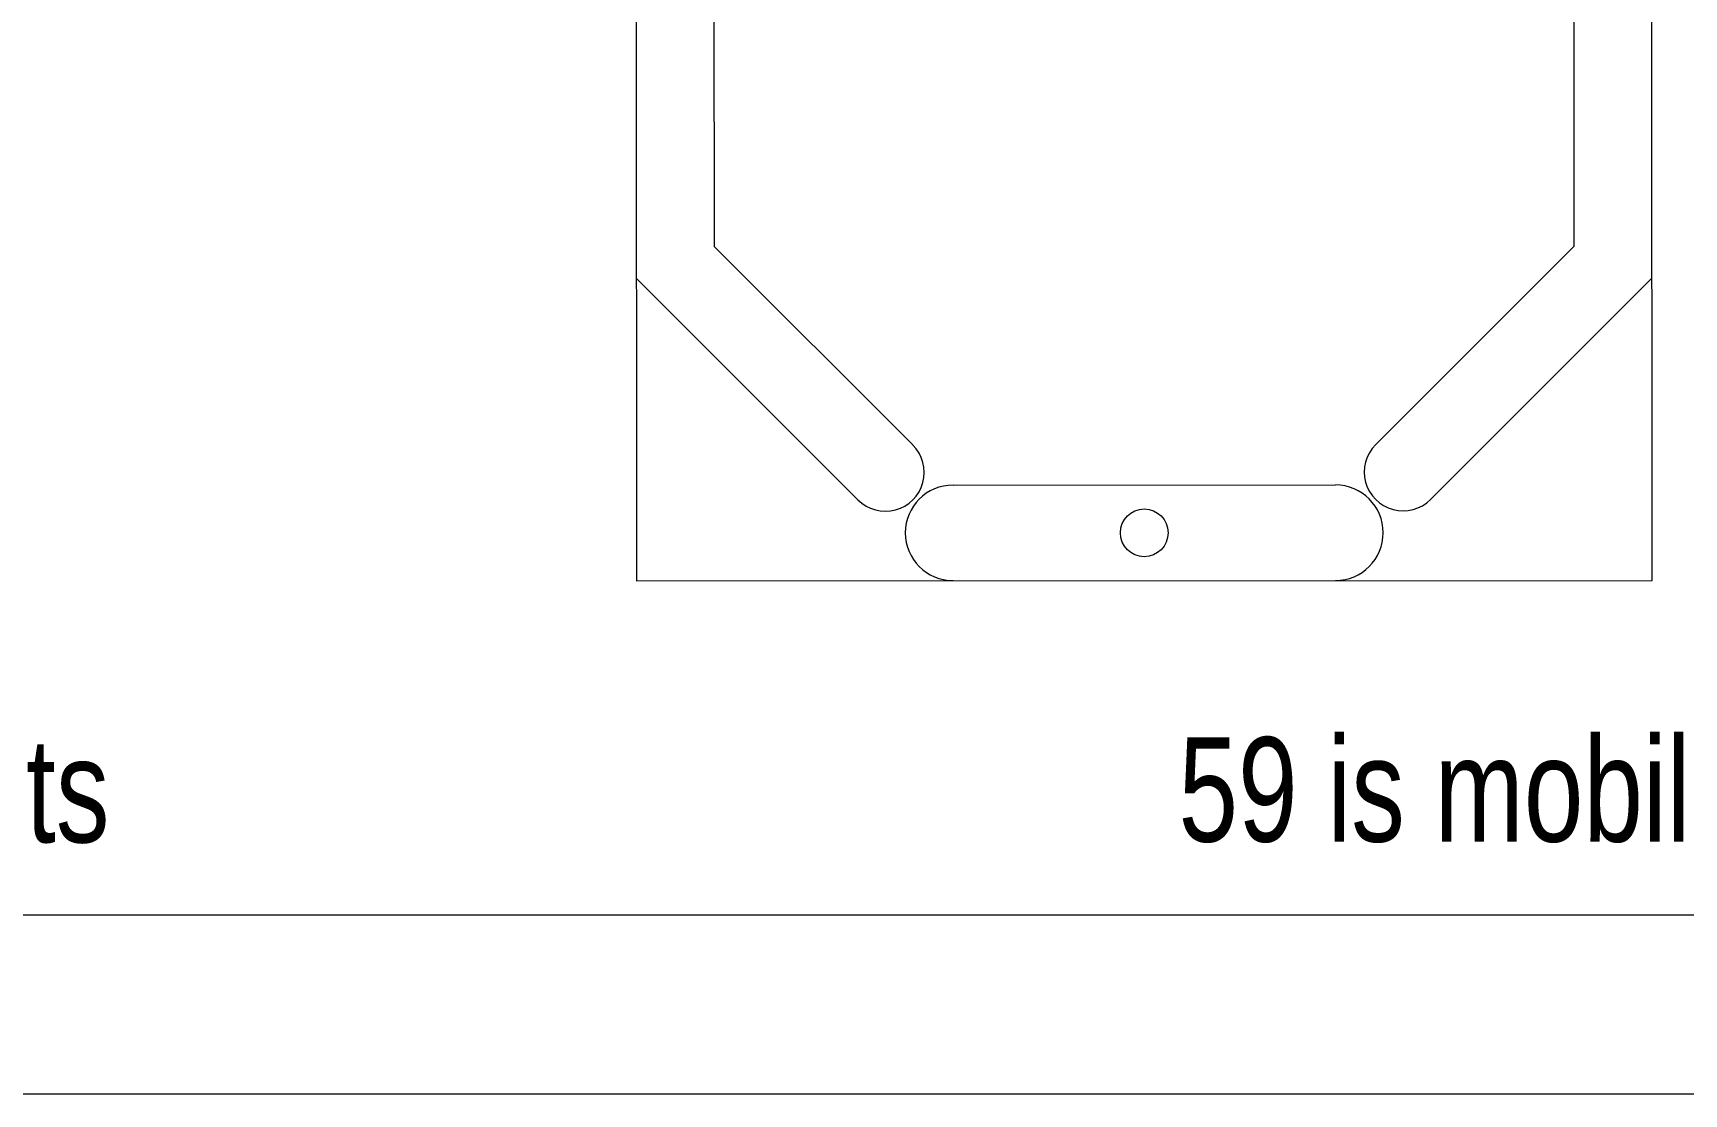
# Model space of a CAD drawing. Header units: millimetres. Extents: x 26027 to 581921, y 7230 to 233891.
# Drawn here: x 507524 to 508906, y 136610 to 137499 of the extents above; entities that cross this region are included whole.
import ezdxf

# ---------------------------------------------------------------- set-up
doc = ezdxf.new("R2010")
doc.units = ezdxf.units.MM
doc.header["$LTSCALE"] = 5
doc.layers.get('0').update_dxf_attribs({"color": 252})
for name, color, linetype, lineweight in [('Medical Equipment and Furniture', 252, 'Continuous', 0), ('Medical Equipment and Furniture1', 252, 'Continuous', 5), ('Walls', 252, 'Continuous', 5)]:
    doc.layers.add(name, color=color, linetype=linetype, lineweight=lineweight)
doc.styles.add('X3G_ENTITY_257CFD', font='swisscl.ttf', dxfattribs={"height": 200})

# ---------------------------------------------------------------- blocks, each defined once
blk = doc.blocks.new('*X170')
at = {"color": 0}
for p, q in [((5, 3), (5, 3)), ((5, 3), (5, 3)), ((5, 3), (5, 3)), ((5, 3), (5, 3)), ((5, 3), (5, 3)), ((5, 3), (5, 3)), ((5, 3), (5, 3)), ((5, 3), (5, 3)), ((5, 3), (5, 3)), ((5, 3), (5, 3)), ((5, 3), (5, 3)), ((5, 3), (5, 3)), ((5, 3), (5, 3)), ((5, 3), (5, 3)), ((5, 3), (5, 3)), ((5, 3), (5, 3)), ((5, 3), (5, 3)), ((5, 3), (5, 3)), ((5, 3), (5, 3)), ((5, 3), (5, 3)), ((5, 3), (5, 3)), ((5, 3), (5, 3)), ((5, 3), (5, 3)), ((5, 3), (5, 3)), ((5, 3), (5, 3)), ((5, 3), (5, 3)), ((5, 3), (5, 3)), ((5, 3), (5, 3)), ((5, 3), (5, 3)), ((5, 3), (5, 3)), ((5, 3), (5, 3)), ((5, 3), (5, 3)), ((5, 3), (5, 3)), ((5, 3), (5, 3)), ((5, 3), (5, 3)), ((5, 3), (5, 3)), ((5, 3), (5, 3)), ((5, 3), (5, 3)), ((5, 3), (5, 3)), ((5, 3), (5, 3)), ((5, 3), (5, 3)), ((5, 3), (5, 3)), ((5, 3), (5, 3)), ((5, 3), (5, 3)), ((5, 3), (5, 3)), ((5, 3), (5, 3)), ((5, 3), (5, 3)), ((5, 3), (5, 3)), ((5, 3), (5, 3)), ((5, 3), (5, 3)), ((5, 3), (5, 3)), ((5, 3), (5, 3)), ((5, 3), (5, 3)), ((5, 3), (5, 3)), ((5, 3), (5, 3)), ((5, 3), (5, 3)), ((5, 3), (5, 3)), ((5, 3), (5, 3)), ((5, 3), (5, 3)), ((5, 3), (5, 3)), ((5, 3), (5, 3)), ((5, 3), (5, 3)), ((5, 3), (5, 3)), ((5, 3), (5, 3)), ((5, 3), (5, 3)), ((5, 3), (5, 3)), ((6, 3), (5, 3)), ((5, 3), (5, 3)), ((6, 3), (5, 3)), ((5, 3), (5, 3)), ((6, 3), (5, 3)), ((5, 3), (5, 3)), ((6, 3), (5, 3)), ((5, 3), (5, 3)), ((5, 3), (5, 3)), ((5, 3), (5, 3)), ((5, 3), (5, 3)), ((5, 3), (5, 3)), ((5, 3), (5, 3)), ((5, 3), (5, 3)), ((5, 3), (5, 3)), ((5, 3), (5, 3)), ((5, 3), (5, 3)), ((5, 3), (5, 3)), ((5, 3), (5, 3)), ((5, 3), (5, 3)), ((5, 3), (5, 3)), ((5, 3), (5, 3)), ((5, 3), (5, 3)), ((5, 3), (5, 3)), ((5, 3), (5, 3)), ((5, 3), (5, 3)), ((5, 3), (5, 3)), ((5, 3), (5, 3)), ((5, 3), (5, 3)), ((5, 3), (5, 3)), ((6, 3), (6, 3)), ((6, 3), (6, 3)), ((6, 3), (6, 3)), ((6, 3), (6, 3)), ((6, 3), (6, 3)), ((6, 3), (6, 3)), ((6, 3), (6, 3)), ((6, 3), (6, 3)), ((6, 3), (6, 3)), ((6, 3), (6, 3)), ((6, 3), (6, 3)), ((6, 3), (6, 3)), ((6, 3), (6, 3)), ((6, 3), (6, 3)), ((6, 3), (6, 3)), ((6, 3), (6, 3)), ((6, 3), (6, 3)), ((6, 3), (6, 3)), ((6, 3), (6, 3)), ((6, 3), (6, 3)), ((6, 3), (6, 3)), ((6, 3), (6, 3)), ((6, 3), (6, 3)), ((6, 3), (6, 3)), ((6, 3), (6, 3)), ((6, 3), (6, 3)), ((6, 3), (6, 3)), ((6, 3), (6, 3)), ((6, 3), (6, 3)), ((6, 3), (6, 3)), ((6, 3), (6, 3)), ((6, 3), (6, 3)), ((6, 3), (6, 3)), ((6, 3), (6, 3)), ((6, 3), (6, 3)), ((6, 3), (6, 3)), ((6, 3), (6, 3)), ((6, 3), (6, 3)), ((6, 3), (6, 3)), ((6, 3), (6, 3)), ((6, 3), (6, 3)), ((6, 3), (6, 3)), ((6, 3), (6, 3)), ((6, 3), (6, 3)), ((6, 3), (6, 3)), ((6, 3), (6, 3)), ((6, 3), (6, 3)), ((6, 3), (6, 3)), ((6, 3), (6, 3)), ((6, 3), (6, 3)), ((6, 3), (6, 3)), ((6, 3), (6, 3)), ((6, 3), (6, 3)), ((6, 3), (6, 3)), ((6, 3), (6, 3)), ((6, 3), (6, 3)), ((6, 3), (6, 3)), ((6, 3), (6, 3)), ((6, 3), (6, 3)), ((6, 3), (6, 3)), ((6, 3), (6, 3)), ((6, 3), (6, 3)), ((6, 3), (6, 3)), ((6, 3), (6, 3)), ((6, 3), (6, 3)), ((6, 3), (6, 3)), ((6, 3), (6, 3)), ((6, 3), (6, 3)), ((6, 3), (6, 3)), ((6, 3), (6, 3)), ((6, 3), (6, 3)), ((6, 3), (6, 3)), ((6, 3), (6, 3)), ((6, 3), (6, 3)), ((6, 3), (6, 3)), ((6, 3), (6, 3)), ((6, 3), (6, 3)), ((6, 3), (6, 3)), ((6, 3), (6, 3)), ((6, 3), (6, 3)), ((6, 3), (6, 3)), ((6, 3), (6, 3)), ((6, 3), (6, 3)), ((6, 3), (6, 3)), ((6, 3), (6, 3)), ((6, 3), (6, 3)), ((6, 3), (6, 3)), ((6, 3), (6, 3)), ((6, 3), (6, 3)), ((6, 3), (6, 3)), ((6, 3), (6, 3)), ((6, 3), (6, 3)), ((6, 3), (6, 3)), ((6, 3), (6, 3)), ((6, 3), (6, 3)), ((6, 3), (6, 3)), ((6, 3), (6, 3)), ((6, 3), (6, 3)), ((6, 3), (6, 3)), ((6, 3), (6, 3)), ((6, 3), (6, 3)), ((6, 3), (6, 3)), ((6, 3), (6, 3)), ((6, 3), (6, 3)), ((6, 3), (6, 3)), ((6, 3), (6, 3)), ((6, 3), (6, 3)), ((6, 3), (6, 3)), ((6, 3), (6, 3)), ((6, 3), (6, 3)), ((6, 3), (6, 3)), ((6, 3), (6, 3)), ((6, 3), (6, 3)), ((6, 3), (6, 3)), ((6, 3), (6, 3)), ((6, 3), (6, 3)), ((6, 3), (6, 3)), ((6, 3), (6, 3)), ((6, 3), (6, 3)), ((6, 3), (6, 3)), ((6, 3), (6, 3)), ((6, 3), (6, 3)), ((6, 3), (6, 3)), ((6, 3), (6, 3)), ((6, 3), (6, 3)), ((6, 3), (6, 3)), ((6, 3), (6, 3)), ((6, 3), (6, 3)), ((6, 3), (6, 3)), ((6, 3), (6, 3)), ((6, 3), (6, 3)), ((6, 3), (6, 3)), ((6, 3), (6, 3)), ((6, 3), (6, 3)), ((6, 3), (6, 3)), ((6, 3), (6, 3)), ((6, 3), (6, 3)), ((6, 3), (6, 3)), ((6, 3), (6, 3)), ((6, 3), (6, 3)), ((6, 3), (6, 3)), ((6, 3), (6, 3)), ((6, 3), (6, 3)), ((6, 3), (6, 3)), ((6, 3), (6, 3)), ((6, 3), (6, 3)), ((6, 3), (6, 3)), ((6, 3), (6, 3)), ((6, 3), (6, 3)), ((6, 3), (6, 3)), ((6, 3), (6, 3)), ((6, 3), (6, 3)), ((6, 3), (6, 3)), ((6, 3), (6, 3)), ((6, 3), (6, 3)), ((6, 3), (6, 3)), ((6, 3), (6, 3)), ((6, 3), (6, 3)), ((6, 3), (6, 3)), ((6, 3), (6, 3)), ((6, 3), (6, 3)), ((6, 3), (6, 3)), ((6, 3), (6, 3)), ((6, 3), (6, 3)), ((6, 3), (6, 3)), ((6, 3), (6, 3)), ((6, 3), (6, 3)), ((6, 3), (6, 3)), ((6, 3), (6, 3)), ((6, 3), (6, 3)), ((6, 3), (6, 3)), ((6, 3), (6, 3)), ((6, 3), (6, 3)), ((6, 3), (6, 3)), ((6, 3), (6, 3)), ((6, 3), (6, 3)), ((6, 3), (6, 3)), ((6, 3), (6, 3)), ((6, 3), (6, 3)), ((6, 3), (6, 3)), ((6, 3), (6, 3)), ((6, 3), (6, 3)), ((6, 3), (6, 3)), ((6, 3), (6, 3)), ((6, 3), (6, 3)), ((6, 3), (6, 3)), ((6, 3), (6, 3)), ((6, 3), (6, 3)), ((6, 3), (6, 3)), ((6, 3), (6, 3)), ((6, 3), (6, 3)), ((6, 3), (6, 3)), ((6, 3), (6, 3)), ((6, 3), (6, 3)), ((6, 3), (6, 3)), ((6, 3), (6, 3)), ((6, 3), (6, 3)), ((6, 3), (6, 3)), ((6, 3), (6, 3)), ((6, 3), (6, 3)), ((6, 3), (6, 3)), ((6, 3), (6, 3)), ((6, 3), (6, 3)), ((6, 3), (6, 3)), ((6, 3), (5, 3)), ((6, 3), (5, 3)), ((6, 3), (5, 3)), ((6, 3), (5, 3)), ((6, 3), (5, 3)), ((6, 3), (6, 3)), ((6, 3), (6, 3)), ((6, 3), (6, 3)), ((6, 3), (6, 3)), ((6, 3), (6, 3)), ((6, 3), (6, 3)), ((6, 3), (6, 3)), ((6, 3), (6, 3)), ((6, 3), (6, 3)), ((6, 3), (6, 3)), ((6, 3), (6, 3)), ((6, 3), (6, 3)), ((6, 3), (6, 3)), ((6, 3), (6, 3)), ((6, 3), (6, 3)), ((6, 3), (6, 3)), ((6, 3), (6, 3)), ((6, 3), (6, 3)), ((6, 3), (6, 3)), ((6, 3), (6, 3)), ((6, 3), (6, 3)), ((6, 3), (6, 3)), ((6, 3), (6, 3)), ((6, 3), (6, 3)), ((6, 3), (6, 3)), ((6, 3), (6, 3)), ((6, 3), (6, 3)), ((6, 3), (6, 3)), ((6, 3), (6, 3)), ((6, 3), (6, 3)), ((6, 3), (6, 3)), ((6, 3), (6, 3)), ((6, 3), (6, 3)), ((6, 3), (6, 3)), ((6, 3), (6, 3)), ((6, 3), (6, 3)), ((6, 3), (6, 3)), ((6, 3), (6, 3)), ((6, 3), (6, 3)), ((6, 3), (6, 3)), ((6, 3), (6, 3)), ((6, 3), (6, 3)), ((6, 3), (6, 3)), ((6, 3), (6, 3)), ((6, 3), (6, 3)), ((6, 3), (6, 3)), ((6, 3), (6, 3)), ((6, 3), (6, 3)), ((6, 3), (6, 3)), ((6, 3), (6, 3)), ((6, 3), (6, 3)), ((6, 3), (6, 3)), ((6, 3), (6, 3)), ((6, 3), (6, 3)), ((6, 3), (6, 3)), ((6, 3), (6, 3)), ((6, 3), (6, 3)), ((6, 3), (6, 3)), ((6, 3), (6, 3)), ((6, 3), (6, 3)), ((6, 3), (6, 3)), ((6, 3), (6, 3)), ((6, 3), (6, 3)), ((6, 3), (6, 3)), ((6, 3), (6, 3)), ((6, 3), (6, 3)), ((6, 3), (6, 3)), ((6, 3), (6, 3)), ((6, 3), (6, 3)), ((6, 3), (6, 3)), ((6, 3), (6, 3)), ((6, 3), (6, 3)), ((6, 3), (6, 3)), ((6, 3), (6, 3)), ((6, 3), (6, 3)), ((6, 3), (6, 3)), ((6, 3), (6, 3)), ((6, 3), (6, 3)), ((6, 3), (6, 3)), ((6, 3), (6, 3)), ((6, 3), (6, 3)), ((6, 3), (6, 3)), ((6, 3), (6, 3)), ((6, 3), (6, 3)), ((6, 3), (6, 3)), ((6, 3), (6, 3)), ((6, 3), (6, 3)), ((6, 3), (6, 3)), ((6, 3), (6, 3)), ((6, 3), (6, 3)), ((6, 3), (6, 3)), ((6, 3), (6, 3)), ((6, 3), (6, 3)), ((6, 3), (6, 3)), ((6, 3), (6, 3)), ((6, 3), (6, 3)), ((6, 3), (6, 3)), ((6, 3), (6, 3)), ((6, 3), (6, 3)), ((6, 3), (6, 3)), ((6, 3), (6, 3)), ((6, 3), (6, 3)), ((6, 3), (6, 3)), ((6, 3), (6, 3)), ((6, 3), (6, 3)), ((6, 3), (6, 3)), ((6, 3), (6, 3)), ((6, 3), (6, 3)), ((6, 3), (6, 3)), ((6, 3), (6, 3)), ((6, 3), (6, 3)), ((6, 3), (6, 3)), ((6, 3), (6, 3)), ((6, 3), (6, 3)), ((6, 3), (6, 3)), ((6, 3), (6, 3)), ((6, 3), (6, 3)), ((6, 3), (6, 3)), ((6, 3), (6, 3)), ((6, 3), (6, 3)), ((6, 3), (6, 3)), ((6, 3), (6, 3)), ((6, 3), (6, 3)), ((6, 3), (6, 3)), ((6, 3), (6, 3)), ((6, 3), (6, 3)), ((6, 3), (6, 3)), ((6, 3), (6, 3)), ((6, 3), (6, 3)), ((6, 3), (6, 3)), ((6, 3), (6, 3)), ((6, 3), (6, 3)), ((6, 3), (6, 3)), ((6, 3), (6, 3)), ((6, 3), (6, 3)), ((6, 3), (6, 3)), ((6, 3), (6, 3)), ((6, 3), (6, 3)), ((6, 3), (6, 3)), ((6, 3), (6, 3)), ((6, 3), (6, 3)), ((6, 3), (6, 3)), ((6, 3), (6, 3)), ((6, 3), (6, 3)), ((6, 3), (6, 3)), ((6, 3), (6, 3)), ((6, 3), (6, 3)), ((6, 3), (6, 3)), ((6, 3), (6, 3)), ((6, 3), (6, 3)), ((6, 3), (6, 3)), ((6, 3), (6, 3)), ((6, 3), (6, 3)), ((6, 3), (6, 3)), ((6, 3), (6, 3)), ((6, 3), (6, 3)), ((6, 3), (6, 3)), ((6, 3), (6, 3)), ((6, 3), (6, 3)), ((6, 3), (6, 3)), ((6, 3), (6, 3)), ((6, 3), (6, 3)), ((6, 3), (6, 3)), ((6, 3), (6, 3)), ((6, 3), (6, 3)), ((6, 3), (6, 3)), ((6, 3), (6, 3)), ((6, 3), (6, 3)), ((6, 3), (6, 3)), ((6, 3), (6, 3)), ((6, 3), (6, 3)), ((6, 3), (6, 3)), ((6, 3), (6, 3)), ((6, 3), (6, 3)), ((6, 3), (6, 3)), ((6, 3), (6, 3)), ((6, 3), (6, 3)), ((6, 3), (6, 3)), ((6, 3), (6, 3)), ((6, 3), (6, 3)), ((6, 3), (6, 3)), ((6, 3), (6, 3)), ((6, 3), (6, 3)), ((6, 3), (6, 3)), ((6, 3), (6, 3)), ((6, 3), (6, 3)), ((6, 3), (6, 3)), ((6, 3), (6, 3)), ((6, 3), (6, 3)), ((6, 3), (6, 3)), ((6, 3), (6, 3)), ((6, 3), (6, 3)), ((6, 3), (6, 3)), ((6, 3), (6, 3)), ((6, 3), (6, 3)), ((6, 3), (6, 3)), ((6, 3), (6, 3)), ((6, 3), (6, 3)), ((6, 3), (6, 3)), ((6, 3), (6, 3)), ((6, 3), (6, 3)), ((6, 3), (6, 3)), ((6, 3), (6, 3)), ((6, 3), (6, 3)), ((6, 3), (6, 3)), ((6, 3), (6, 3)), ((6, 3), (6, 3)), ((6, 3), (6, 3)), ((6, 3), (6, 3)), ((6, 3), (6, 3)), ((6, 3), (6, 3)), ((6, 3), (6, 3)), ((6, 3), (6, 3)), ((6, 3), (6, 3)), ((6, 3), (6, 3)), ((6, 3), (6, 3)), ((6, 3), (6, 3)), ((6, 3), (6, 3)), ((6, 3), (6, 3)), ((6, 3), (6, 3)), ((6, 3), (6, 3)), ((6, 3), (6, 3)), ((6, 3), (6, 3)), ((6, 3), (6, 3)), ((6, 3), (6, 3)), ((6, 3), (6, 3)), ((6, 3), (6, 3)), ((6, 3), (6, 3)), ((6, 3), (6, 3)), ((6, 3), (6, 3)), ((6, 3), (6, 3)), ((6, 3), (6, 3)), ((6, 3), (6, 3)), ((6, 3), (6, 3)), ((6, 3), (6, 3)), ((6, 3), (6, 3)), ((6, 3), (6, 3)), ((6, 3), (6, 3)), ((6, 3), (6, 3)), ((6, 3), (6, 3)), ((6, 3), (6, 3)), ((6, 3), (6, 3)), ((6, 3), (6, 3)), ((6, 3), (6, 3)), ((6, 3), (6, 3)), ((6, 3), (6, 3)), ((6, 3), (6, 3)), ((6, 3), (6, 3)), ((6, 3), (6, 3)), ((6, 3), (6, 3)), ((6, 3), (6, 3)), ((6, 3), (6, 3)), ((6, 3), (6, 3)), ((6, 3), (6, 3)), ((6, 3), (6, 3)), ((6, 3), (6, 3)), ((6, 3), (6, 3)), ((6, 3), (6, 3)), ((6, 3), (6, 3)), ((6, 3), (6, 3)), ((6, 3), (6, 3)), ((6, 3), (6, 3)), ((6, 3), (6, 3)), ((6, 3), (6, 3)), ((6, 3), (6, 3)), ((6, 3), (6, 3)), ((6, 3), (6, 3)), ((6, 3), (6, 3)), ((6, 3), (6, 3)), ((6, 3), (6, 3)), ((6, 3), (6, 3)), ((6, 3), (6, 3)), ((6, 3), (6, 3)), ((6, 3), (6, 3)), ((6, 3), (6, 3)), ((6, 3), (6, 3)), ((6, 3), (6, 3)), ((6, 3), (6, 3)), ((6, 3), (6, 3)), ((6, 3), (6, 3)), ((6, 3), (6, 3)), ((6, 3), (6, 3)), ((6, 3), (6, 3)), ((6, 3), (6, 3)), ((6, 3), (6, 3)), ((6, 3), (6, 3)), ((6, 3), (6, 3)), ((6, 3), (6, 3)), ((6, 3), (6, 3)), ((6, 3), (6, 3)), ((6, 3), (6, 3)), ((6, 3), (6, 3)), ((6, 3), (6, 3)), ((6, 3), (6, 3)), ((6, 3), (6, 3)), ((6, 3), (6, 3)), ((6, 3), (6, 3)), ((6, 3), (6, 3)), ((6, 3), (6, 3)), ((6, 3), (6, 3)), ((6, 3), (6, 3)), ((6, 3), (6, 3)), ((6, 3), (6, 3)), ((6, 3), (6, 3)), ((6, 3), (6, 3)), ((6, 3), (6, 3)), ((6, 3), (6, 3)), ((6, 3), (6, 3)), ((6, 3), (6, 3)), ((6, 3), (6, 3)), ((6, 3), (6, 3)), ((6, 3), (6, 3)), ((6, 3), (6, 3)), ((6, 3), (6, 3)), ((6, 3), (6, 3)), ((6, 3), (6, 3)), ((6, 3), (6, 3))]:
    blk.add_line(p, q, dxfattribs=at)
blk = doc.blocks.new('*X171')
at = {"color": 0}
for p, q in [((13, 1), (13, 1)), ((13, 1), (13, 1)), ((13, 1), (13, 1)), ((13, 1), (13, 1)), ((13, 1), (13, 1)), ((13, 1), (13, 1)), ((13, 1), (13, 1)), ((13, 1), (13, 1)), ((13, 1), (13, 1)), ((13, 1), (13, 1)), ((13, 1), (13, 1)), ((13, 1), (13, 1)), ((13, 1), (13, 1)), ((13, 1), (13, 1)), ((13, 1), (13, 1)), ((13, 1), (14, 1)), ((13, 1), (14, 1)), ((13, 1), (14, 1)), ((13, 1), (13, 1)), ((13, 1), (13, 1)), ((13, 1), (13, 1)), ((13, 1), (13, 1)), ((13, 1), (13, 1)), ((13, 1), (13, 1)), ((13, 1), (13, 1)), ((13, 1), (13, 1)), ((13, 1), (13, 1)), ((13, 1), (13, 1)), ((13, 1), (13, 1)), ((13, 1), (13, 1)), ((13, 1), (13, 1)), ((13, 1), (13, 1)), ((13, 1), (13, 1)), ((13, 1), (13, 1)), ((13, 1), (13, 1)), ((13, 1), (13, 1)), ((13, 1), (13, 1)), ((13, 1), (13, 1)), ((13, 1), (13, 1)), ((13, 1), (13, 1)), ((13, 1), (13, 1)), ((13, 1), (13, 1)), ((13, 1), (13, 1)), ((13, 1), (13, 1)), ((13, 1), (13, 1)), ((13, 1), (13, 1)), ((13, 1), (13, 1)), ((13, 1), (13, 1)), ((13, 1), (13, 1)), ((13, 1), (13, 1)), ((13, 1), (13, 1)), ((13, 1), (13, 1)), ((13, 1), (13, 1)), ((13, 1), (13, 1)), ((13, 1), (13, 1)), ((13, 1), (13, 1)), ((13, 1), (13, 1)), ((13, 1), (13, 1)), ((13, 1), (13, 1)), ((13, 1), (13, 1)), ((13, 1), (13, 1)), ((13, 1), (13, 1)), ((13, 1), (13, 1)), ((13, 1), (13, 1)), ((13, 1), (13, 1)), ((13, 1), (13, 1)), ((13, 1), (13, 1)), ((13, 1), (13, 1)), ((13, 1), (13, 1)), ((13, 1), (13, 1)), ((13, 1), (13, 1)), ((13, 1), (13, 1)), ((13, 1), (13, 1)), ((13, 1), (13, 1)), ((13, 1), (13, 1)), ((13, 1), (13, 1)), ((13, 1), (13, 1)), ((13, 1), (13, 1)), ((13, 1), (13, 1)), ((13, 1), (13, 1)), ((13, 1), (13, 1)), ((13, 1), (13, 1)), ((13, 1), (13, 1)), ((13, 1), (13, 1)), ((13, 1), (13, 1)), ((13, 1), (13, 1)), ((13, 1), (13, 1)), ((13, 1), (13, 1)), ((13, 1), (13, 1)), ((13, 1), (13, 1)), ((13, 1), (13, 1)), ((13, 1), (13, 1)), ((13, 1), (13, 1)), ((13, 1), (13, 1)), ((13, 1), (13, 1)), ((13, 1), (13, 1)), ((13, 1), (13, 1)), ((13, 1), (13, 1)), ((13, 1), (13, 1)), ((13, 1), (13, 1)), ((13, 1), (13, 1)), ((13, 1), (13, 1)), ((13, 1), (13, 1)), ((13, 1), (13, 1)), ((13, 1), (13, 1)), ((13, 1), (13, 1)), ((13, 1), (13, 1)), ((13, 1), (13, 1)), ((13, 1), (13, 1)), ((13, 1), (13, 1)), ((13, 1), (13, 1)), ((13, 1), (13, 1)), ((13, 1), (13, 1)), ((13, 1), (13, 1)), ((13, 1), (13, 1)), ((13, 1), (13, 1)), ((13, 1), (13, 1)), ((13, 1), (13, 1)), ((13, 1), (13, 1)), ((13, 1), (13, 1)), ((13, 1), (13, 1)), ((13, 1), (13, 1)), ((13, 1), (13, 1)), ((13, 1), (14, 1)), ((13, 0), (13, 0)), ((13, 0), (13, 0)), ((13, 0), (13, 0)), ((13, 0), (13, 0)), ((13, 0), (13, 0)), ((13, 0), (13, 0)), ((13, 0), (13, 0)), ((13, 0), (13, 0)), ((13, 0), (13, 0)), ((13, 0), (13, 0)), ((13, 0), (13, 0)), ((13, 0), (13, 0)), ((13, 0), (13, 0)), ((13, 0), (13, 0)), ((13, 0), (13, 0)), ((13, 0), (13, 0)), ((13, 0), (13, 0)), ((13, 0), (13, 0)), ((13, 0), (13, 0)), ((13, 0), (13, 0)), ((13, 0), (13, 0)), ((13, 0), (13, 0)), ((13, 0), (13, 0)), ((13, 0), (13, 0)), ((13, 0), (13, 0)), ((13, 0), (13, 0)), ((13, 0), (13, 0)), ((13, 0), (13, 0)), ((13, 0), (13, 0)), ((13, 0), (13, 0)), ((13, 0), (13, 0)), ((13, 0), (13, 0)), ((13, 0), (13, 0)), ((13, 0), (13, 0)), ((13, 0), (13, 0)), ((13, 0), (13, 0)), ((13, 0), (13, 0)), ((13, 0), (13, 0)), ((13, 0), (13, 0)), ((13, 0), (13, 0)), ((13, 0), (13, 0)), ((13, 0), (13, 0)), ((13, 0), (13, 0)), ((13, 0), (13, 0)), ((13, 0), (13, 0)), ((13, 0), (13, 0)), ((13, 0), (13, 0)), ((13, 0), (13, 0)), ((13, 0), (14, 0)), ((13, 0), (14, 0)), ((13, 0), (13, 0)), ((13, 0), (14, 0)), ((14, 1), (14, 1)), ((14, 1), (14, 1)), ((14, 1), (14, 1)), ((14, 1), (14, 1)), ((14, 1), (14, 1)), ((14, 1), (14, 1)), ((14, 1), (14, 1)), ((14, 1), (14, 1)), ((14, 1), (14, 1)), ((14, 1), (14, 1)), ((14, 1), (14, 1)), ((14, 1), (14, 1)), ((14, 1), (14, 1)), ((14, 1), (14, 1)), ((14, 1), (14, 1)), ((14, 1), (14, 1)), ((14, 1), (14, 1)), ((14, 1), (14, 1)), ((14, 1), (14, 1)), ((14, 1), (14, 1)), ((14, 1), (14, 1)), ((14, 1), (14, 1)), ((14, 1), (14, 1)), ((14, 1), (14, 1)), ((14, 1), (14, 1)), ((14, 1), (14, 1)), ((14, 1), (14, 1)), ((14, 1), (14, 1)), ((14, 1), (14, 1)), ((14, 1), (14, 1)), ((14, 1), (14, 1)), ((14, 1), (14, 1)), ((14, 1), (14, 1)), ((14, 1), (14, 1)), ((14, 1), (14, 1)), ((14, 1), (14, 1)), ((14, 1), (14, 1)), ((14, 1), (14, 1)), ((14, 1), (14, 1)), ((14, 1), (14, 1)), ((14, 1), (14, 1)), ((14, 1), (14, 1)), ((14, 1), (14, 1)), ((14, 1), (14, 1)), ((14, 1), (14, 1)), ((14, 1), (14, 1)), ((14, 1), (14, 1)), ((14, 1), (14, 1)), ((14, 1), (14, 1)), ((14, 1), (14, 1)), ((14, 1), (14, 1)), ((14, 1), (14, 1)), ((14, 1), (14, 1)), ((14, 1), (14, 1)), ((14, 1), (14, 1)), ((14, 1), (14, 1)), ((14, 1), (14, 1)), ((14, 1), (14, 1)), ((14, 1), (14, 1)), ((14, 1), (14, 1)), ((14, 1), (14, 1)), ((14, 1), (14, 1)), ((14, 1), (14, 1)), ((14, 1), (14, 1)), ((14, 1), (14, 1)), ((14, 1), (14, 1)), ((14, 1), (14, 1)), ((14, 1), (14, 1)), ((14, 1), (14, 1)), ((14, 1), (14, 1)), ((14, 1), (14, 1)), ((14, 1), (14, 1)), ((14, 1), (14, 1)), ((14, 1), (14, 1)), ((14, 1), (14, 1)), ((14, 1), (14, 1)), ((14, 1), (14, 1)), ((14, 1), (14, 1)), ((14, 1), (14, 1)), ((14, 1), (14, 1)), ((14, 1), (14, 1)), ((14, 1), (14, 1)), ((14, 1), (14, 1)), ((14, 1), (14, 1)), ((14, 1), (14, 1)), ((14, 1), (14, 1)), ((14, 1), (14, 1)), ((14, 1), (14, 1)), ((14, 1), (14, 1)), ((14, 1), (14, 1)), ((14, 1), (14, 1)), ((14, 1), (14, 1)), ((14, 1), (14, 1)), ((14, 1), (14, 1)), ((14, 0), (14, 0)), ((14, 0), (14, 0)), ((14, 0), (14, 0)), ((14, 0), (14, 0)), ((14, 0), (14, 0)), ((14, 0), (14, 0)), ((14, 0), (14, 0)), ((14, 0), (14, 0)), ((14, 0), (14, 0)), ((14, 0), (14, 0)), ((14, 0), (14, 0)), ((14, 0), (14, 0)), ((14, 0), (14, 0)), ((14, 0), (14, 0)), ((14, 0), (14, 0)), ((14, 0), (14, 0)), ((14, 0), (14, 0)), ((14, 0), (14, 0)), ((14, 0), (14, 0)), ((14, 0), (14, 0)), ((14, 0), (14, 0)), ((14, 0), (14, 0)), ((14, 0), (14, 0)), ((14, 0), (14, 0)), ((14, 0), (14, 0)), ((14, 0), (14, 0)), ((14, 0), (14, 0)), ((14, 0), (14, 0)), ((14, 0), (14, 0)), ((14, 0), (14, 0)), ((14, 0), (14, 0)), ((14, 0), (14, 0)), ((14, 0), (14, 0)), ((14, 0), (14, 0)), ((14, 0), (14, 0)), ((14, 0), (14, 0)), ((14, 0), (14, 0)), ((14, 0), (14, 0)), ((14, 0), (14, 0)), ((14, 0), (14, 0)), ((14, 0), (14, 0)), ((14, 0), (14, 0)), ((14, 0), (14, 0)), ((14, 0), (14, 0)), ((14, 0), (14, 0)), ((14, 0), (14, 0)), ((14, 0), (14, 0)), ((14, 0), (14, 0)), ((13, 0), (13, 0)), ((13, 0), (14, 0)), ((13, 0), (13, 0)), ((13, 0), (14, 0)), ((13, 0), (13, 0)), ((13, 0), (14, 0)), ((13, 0), (13, 0)), ((13, 0), (13, 0)), ((13, 0), (13, 0)), ((13, 0), (13, 0)), ((13, 0), (14, 0)), ((13, 0), (13, 0)), ((13, 0), (14, 0)), ((13, 0), (13, 0)), ((13, 0), (14, 0)), ((13, 0), (13, 0)), ((13, 0), (14, 0)), ((13, 0), (13, 0)), ((13, 0), (14, 0)), ((13, 0), (13, 0)), ((13, 0), (14, 0)), ((13, 0), (13, 0)), ((13, 0), (14, 0)), ((13, 0), (13, 0)), ((13, 0), (13, 0)), ((13, 0), (13, 0)), ((13, 0), (14, 0)), ((13, 0), (13, 0)), ((13, 0), (14, 0)), ((13, 0), (13, 0)), ((13, 0), (14, 0)), ((13, 0), (13, 0)), ((13, 0), (14, 0)), ((13, 0), (13, 0)), ((13, 0), (13, 0)), ((13, 0), (13, 0)), ((13, 0), (13, 0)), ((13, 0), (13, 0)), ((13, 0), (13, 0)), ((13, 0), (13, 0)), ((13, 0), (13, 0)), ((13, 0), (13, 0)), ((13, 0), (13, 0)), ((13, 0), (13, 0)), ((13, 0), (13, 0)), ((13, 0), (13, 0)), ((13, 0), (13, 0)), ((13, 0), (13, 0)), ((13, 0), (13, 0)), ((13, 0), (13, 0)), ((13, 0), (13, 0)), ((13, 0), (13, 0)), ((13, 0), (13, 0)), ((13, 0), (13, 0)), ((13, 0), (13, 0)), ((13, 0), (13, 0)), ((13, 0), (13, 0)), ((13, 0), (13, 0)), ((13, 0), (13, 0)), ((13, 0), (13, 0)), ((13, 0), (13, 0)), ((13, 0), (13, 0)), ((13, 0), (13, 0)), ((13, 0), (13, 0)), ((13, -1), (13, -1)), ((13, -1), (13, -1)), ((13, -1), (13, -1)), ((13, -1), (13, -1)), ((13, -1), (13, -1)), ((13, -1), (14, -1)), ((13, -1), (13, -1)), ((14, 0), (14, 0)), ((14, 0), (14, 0)), ((14, 0), (14, 0)), ((14, 0), (14, 0)), ((14, 0), (14, 0)), ((14, 0), (14, 0)), ((14, 0), (14, 0)), ((14, 0), (14, 0)), ((14, 0), (14, 0)), ((14, 0), (14, 0)), ((14, 0), (14, 0)), ((14, 0), (14, 0)), ((14, 0), (14, 0)), ((14, 0), (14, 0)), ((14, 0), (14, 0)), ((13, 0), (14, 0)), ((14, 0), (14, 0)), ((14, 0), (14, 0)), ((14, 0), (14, 0)), ((14, 0), (14, 0)), ((14, 0), (14, 0)), ((14, 0), (14, 0)), ((14, 0), (14, 0)), ((14, 0), (14, 0)), ((14, 0), (14, 0)), ((14, 0), (14, 0)), ((14, 0), (14, 0)), ((14, 0), (14, 0)), ((14, 0), (14, 0)), ((14, 0), (14, 0)), ((14, 0), (14, 0)), ((14, 0), (14, 0)), ((14, 0), (14, 0)), ((14, 0), (14, 0)), ((14, 0), (14, 0)), ((14, 0), (14, 0)), ((14, 0), (14, 0)), ((14, 0), (14, 0)), ((14, 0), (14, 0)), ((14, 0), (14, 0)), ((14, 0), (14, 0)), ((14, 0), (14, 0)), ((14, 0), (14, 0)), ((14, 0), (14, 0)), ((14, 0), (14, 0)), ((14, 0), (14, 0)), ((14, 0), (14, 0)), ((14, 0), (14, 0)), ((14, 0), (14, 0)), ((14, 0), (14, 0)), ((14, -1), (14, -1)), ((14, -1), (14, -1)), ((14, -1), (14, -1)), ((14, -1), (14, -1)), ((14, -1), (14, -1))]:
    blk.add_line(p, q, dxfattribs=at)
blk = doc.blocks.new('HF16786E-P')
at = {"layer": 'Medical Equipment and Furniture1'}
for p, q in [((0, 0.425), (-2.14, 0.425)), ((-0.2531, 0.425), (-0.0678, 0.2397)), ((0, -0.425), (0, 0.425)), ((-0.28, 0.36), (-1.86, 0.36)), ((-0.28, 0.36), (-0.1137, 0.1937)), ((-0.08, -0.16), (-0.08, 0.16)), ((-0.1136, -0.1936), (-0.28, -0.36)), ((-0.0676, -0.2396), (-0.2531, -0.425)), ((-1.86, -0.36), (-0.28, -0.36)), ((-2.14, -0.425), (0, -0.425))]:
    blk.add_line(p, q, dxfattribs=at)
for points in [[(0, 0.425), (0, 0.425), (0, 0.425), (0, 0.425), (0, 0.425), (0, 0.425), (0, 0.425), (0, 0.425), (0, 0.425), (0, 0.425), (0, 0.425), (0, 0.425), (0, 0.425), (0, 0.425), (0, 0.425), (0, 0.425), (0, 0.425), (0, 0.425), (0, 0.425), (0, 0.425), (0, 0.425), (0, 0.425), (0, 0.425), (0, 0.425), (0, 0.425), (0, 0.425), (0, 0.425), (0, 0.425), (0, 0.425), (0, 0.425), (0, 0.425), (0, 0.425), (0, 0.425), (0, 0.425), (0, 0.425), (0, 0.425), (0, 0.425), (0, 0.425), (0, 0.425), (0, 0.425), (0, 0.425), (0, 0.425), (0, 0.425), (0, 0.425), (0, 0.425), (0, 0.425), (0, 0.425), (0, 0.425), (0, 0.425), (0, 0.425), (0, 0.425), (0, 0.425), (0, 0.425), (0, 0.425), (0, 0.425), (0, 0.425), (0, 0.425), (0, 0.425), (0, 0.425), (0, 0.425), (0, 0.425), (0, 0.425), (0, 0.425), (0, 0.425), (0, 0.425), (0, 0.425), (0, 0.425), (0, 0.425), (0, 0.425), (0, 0.425), (0, 0.425), (0, 0.425), (0, 0.425), (0, 0.425), (0, 0.425), (0, 0.425), (0, 0.425), (0, 0.425), (0, 0.425), (0, 0.425), (0, 0.425), (0, 0.425), (0, 0.425), (0, 0.425), (0, 0.425), (0, 0.425), (0, 0.425), (0, 0.425), (0, 0.425), (0, 0.425), (0, 0.425), (0, 0.425), (0, 0.425), (0, 0.425), (0, 0.425), (0, 0.425), (0, 0.425), (0, 0.425), (0, 0.425), (0, 0.425), (0, 0.425), (0, 0.425), (0, 0.425), (0, 0.425), (0, 0.425), (0, 0.425), (0, 0.425), (0, 0.425), (0, 0.425), (0, 0.425), (0, 0.425), (0, 0.425), (0, 0.425), (0, 0.425), (0, 0.425), (0, 0.425), (0, 0.425), (0, 0.425), (0, 0.425), (0, 0.425), (0, 0.425), (0, 0.425), (0, 0.425), (0, 0.425), (0, 0.425), (0, 0.425), (0, 0.425), (0, 0.425), (0, 0.425), (0, 0.425), (0, 0.425), (0, 0.425), (0, 0.425), (0, 0.425), (0, 0.425), (0, 0.425), (0, 0.425), (0, 0.425), (0, 0.425), (0, 0.425), (0, 0.425), (0, 0.425), (0, 0.425), (0, 0.425), (0, 0.425), (0, 0.425), (0, 0.425), (0, 0.425), (0, 0.425), (0, 0.425), (0, 0.425), (0, 0.425), (0, 0.425), (0, 0.425), (0, 0.425), (0, 0.425), (0, 0.425), (0, 0.425), (0, 0.425), (0, 0.425), (0, 0.425), (0, 0.425), (0, 0.425), (0, 0.425), (0, 0.425), (0, 0.425), (0, 0.425), (0, 0.425), (0, 0.425), (0, 0.425), (0, 0.425), (0, 0.425), (0, 0.425), (0, 0.425), (0, 0.425), (0, 0.425), (0, 0.425), (0, 0.425), (0, 0.425), (0, 0.425), (0, 0.425), (0, 0.425), (0, 0.425), (0, 0.425), (0, 0.425), (0, 0.425), (0, 0.425), (0, 0.425), (0, 0.425), (0, 0.425), (0, 0.425), (0, 0.425), (0, 0.425), (0, 0.425), (0, 0.425), (0, 0.425), (0, 0.425), (0, 0.425), (0, 0.425), (0, 0.425), (0, 0.425), (0, 0.425), (0, 0.425), (0, 0.425), (0, 0.425), (0, 0.425), (0, 0.425), (0, 0.425), (0, 0.425), (0, 0.425), (0, 0.425), (0, 0.425), (0, 0.425), (0, 0.425), (0, 0.425), (0, 0.425), (0, 0.425), (0, 0.425), (0, 0.425)], [(0, 0.425), (0, 0.425), (0, 0.425), (0, 0.425), (0, 0.425), (0, 0.425), (0, 0.425), (0, 0.425), (0, 0.425), (0, 0.425), (0, 0.425), (0, 0.425), (0, 0.425), (0, 0.425), (0, 0.425), (0, 0.425), (0, 0.425), (0, 0.425), (0, 0.425), (0, 0.425), (0, 0.425), (0, 0.425), (0, 0.425), (0, 0.425), (0, 0.425), (0, 0.425), (0, 0.425), (0, 0.425), (0, 0.425), (0, 0.425), (0, 0.425), (0, 0.425), (0, 0.425), (0, 0.425), (0, 0.425), (0, 0.425), (0, 0.425), (0, 0.425), (0, 0.425), (0, 0.425), (0, 0.425), (0, 0.425), (0, 0.425), (0, 0.425), (0, 0.425), (0, 0.425), (0, 0.425), (0, 0.425), (0, 0.425), (0, 0.425), (0, 0.425), (0, 0.425), (0, 0.425), (0, 0.425), (0, 0.425), (0, 0.425), (0, 0.425), (0, 0.425), (0, 0.425), (0, 0.425), (0, 0.425), (0, 0.425), (0, 0.425), (0, 0.425), (0, 0.425), (0, 0.425), (0, 0.425), (0, 0.425), (0, 0.425), (0, 0.425), (0, 0.425), (0, 0.425), (0, 0.425), (0, 0.425), (0, 0.425), (0, 0.425), (0, 0.425), (0, 0.425), (0, 0.425), (0, 0.425), (0, 0.425), (0, 0.425), (0, 0.425), (0, 0.425), (0, 0.425), (0, 0.425), (0, 0.425), (0, 0.425), (0, 0.425), (0, 0.425), (0, 0.425), (0, 0.425), (0, 0.425), (0, 0.425), (0, 0.425), (0, 0.425), (0, 0.425), (0, 0.425), (0, 0.425), (0, 0.425), (0, 0.425), (0, 0.425), (0, 0.425), (0, 0.425), (0, 0.425), (0, 0.425), (0, 0.425), (0, 0.425), (0, 0.425), (0, 0.425), (0, 0.425), (0, 0.425), (0, 0.425), (0, 0.425), (0, 0.425), (0, 0.425), (0, 0.425), (0, 0.425), (0, 0.425), (0, 0.425), (0, 0.425), (0, 0.425), (0, 0.425), (0, 0.425), (0, 0.425), (0, 0.425), (0, 0.425), (0, 0.425), (0, 0.425), (0, 0.425), (0, 0.425), (0, 0.425), (0, 0.425), (0, 0.425), (0, 0.425), (0, 0.425), (0, 0.425), (0, 0.425), (0, 0.425), (0, 0.425), (0, 0.425), (0, 0.425), (0, 0.425), (0, 0.425), (0, 0.425), (0, 0.425), (0, 0.425), (0, 0.425), (0, 0.425), (0, 0.425), (0, 0.425), (0, 0.425), (0, 0.425), (0, 0.425), (0, 0.425), (0, 0.425), (0, 0.425), (0, 0.425), (0, 0.425), (0, 0.425), (0, 0.425), (0, 0.425), (0, 0.425), (0, 0.425), (0, 0.425), (0, 0.425), (0, 0.425), (0, 0.425), (0, 0.425), (0, 0.425), (0, 0.425), (0, 0.425), (0, 0.425), (0, 0.425), (0, 0.425), (0, 0.425), (0, 0.425), (0, 0.425), (0, 0.425), (0, 0.425), (0, 0.425), (0, 0.425), (0, 0.425), (0, 0.425), (0, 0.425), (0, 0.425), (0, 0.425), (0, 0.425), (0, 0.425), (0, 0.425), (0, 0.425), (0, 0.425), (0, 0.425), (0, 0.425), (0, 0.425), (0, 0.425), (0, 0.425), (0, 0.425), (0, 0.425), (0, 0.425), (0, 0.425), (0, 0.425), (0, 0.425), (0, 0.425), (0, 0.425), (0, 0.425), (0, 0.425), (0, 0.425), (0, 0.425), (0, 0.425), (0, 0.425), (0, 0.425), (0, 0.425), (0, 0.425)], [(0, 0.425), (0, 0.425), (0, 0.425), (0, 0.425), (0, 0.425), (0, 0.425), (0, 0.425), (0, 0.425), (0, 0.425), (0, 0.425), (0, 0.425), (0, 0.425), (0, 0.425), (0, 0.425), (0, 0.425), (0, 0.425), (0, 0.425), (0, 0.425), (0, 0.425), (0, 0.425), (0, 0.425), (0, 0.425), (0, 0.425), (0, 0.425), (0, 0.425), (0, 0.425), (0, 0.425), (0, 0.425), (0, 0.425), (0, 0.425), (0, 0.425), (0, 0.425), (0, 0.425), (0, 0.425), (0, 0.425), (0, 0.425), (0, 0.425), (0, 0.425), (0, 0.425), (0, 0.425), (0, 0.425), (0, 0.425), (0, 0.425), (0, 0.425), (0, 0.425), (0, 0.425), (0, 0.425), (0, 0.425), (0, 0.425), (0, 0.425), (0, 0.425), (0, 0.425), (0, 0.425), (0, 0.425), (0, 0.425), (0, 0.425), (0, 0.425), (0, 0.425), (0, 0.425), (0, 0.425), (0, 0.425), (0, 0.425), (0, 0.425), (0, 0.425), (0, 0.425), (0, 0.425), (0, 0.425), (0, 0.425), (0, 0.425), (0, 0.425), (0, 0.425), (0, 0.425), (0, 0.425), (0, 0.425), (0, 0.425), (0, 0.425), (0, 0.425), (0, 0.425), (0, 0.425), (0, 0.425), (0, 0.425), (0, 0.425), (0, 0.425), (0, 0.425), (0, 0.425), (0, 0.425), (0, 0.425), (0, 0.425), (0, 0.425), (0, 0.425), (0, 0.425), (0, 0.425), (0, 0.425), (0, 0.425), (0, 0.425), (0, 0.425), (0, 0.425), (0, 0.425), (0, 0.425), (0, 0.425), (0, 0.425), (0, 0.425), (0, 0.425), (0, 0.425), (0, 0.425), (0, 0.425), (0, 0.425), (0, 0.425), (0, 0.425), (0, 0.425), (0, 0.425), (0, 0.425), (0, 0.425), (0, 0.425), (0, 0.425), (0, 0.425), (0, 0.425), (0, 0.425), (0, 0.425), (0, 0.425), (0, 0.425), (0, 0.425), (0, 0.425), (0, 0.425), (0, 0.425), (0, 0.425), (0, 0.425), (0, 0.425), (0, 0.425), (0, 0.425), (0, 0.425), (0, 0.425), (0, 0.425), (0, 0.425), (0, 0.425), (0, 0.425), (0, 0.425), (0, 0.425), (0, 0.425), (0, 0.425), (0, 0.425), (0, 0.425), (0, 0.425), (0, 0.425), (0, 0.425), (0, 0.425), (0, 0.425), (0, 0.425), (0, 0.425), (0, 0.425), (0, 0.425), (0, 0.425), (0, 0.425), (0, 0.425), (0, 0.425), (0, 0.425), (0, 0.425), (0, 0.425), (0, 0.425), (0, 0.425), (0, 0.425), (0, 0.425), (0, 0.425), (0, 0.425), (0, 0.425), (0, 0.425), (0, 0.425), (0, 0.425), (0, 0.425), (0, 0.425), (0, 0.425), (0, 0.425), (0, 0.425), (0, 0.425), (0, 0.425), (0, 0.425), (0, 0.425), (0, 0.425), (0, 0.425), (0, 0.425), (0, 0.425), (0, 0.425), (0, 0.425), (0, 0.425), (0, 0.425), (0, 0.425), (0, 0.425), (0, 0.425), (0, 0.425), (0, 0.425), (0, 0.425), (0, 0.425), (0, 0.425), (0, 0.425), (0, 0.425), (0, 0.425), (0, 0.425), (0, 0.425), (0, 0.425), (0, 0.425), (0, 0.425), (0, 0.425), (0, 0.425), (0, 0.425), (0, 0.425), (0, 0.425), (0, 0.425), (0, 0.425), (0, 0.425), (0, 0.425), (0, 0.425), (0, 0.425), (0, 0.425), (0, 0.425), (0, 0.425), (0, 0.425), (0, 0.425), (0, 0.425), (0, 0.425), (0, 0.425), (0, 0.425), (0, 0.425), (0, 0.425), (0, 0.425), (0, 0.425), (0, 0.425), (0, 0.425), (0, 0.425), (0, 0.425), (0, 0.425), (0, 0.425), (0, 0.425), (0, 0.425), (0, 0.425), (0, 0.425), (0, 0.425), (0, 0.425), (0, 0.425), (0, 0.425), (0, 0.425), (0, 0.425), (0, 0.425), (0, 0.425), (0, 0.425), (0, 0.425), (0, 0.425), (0, 0.425), (0, 0.425), (0, 0.425), (0, 0.425), (0, 0.425), (0, 0.425), (0, 0.425), (0, 0.425), (0, 0.425), (0, 0.425), (0, 0.425), (0, 0.425), (0, 0.425), (0, 0.425), (0, 0.425), (0, 0.425), (0, 0.425), (0, 0.425), (0, 0.425), (0, 0.425), (0, 0.425), (0, 0.425), (0, 0.425), (0, 0.425), (0, 0.425), (0, 0.425), (0, 0.425), (0, 0.425), (0, 0.425), (0, 0.425), (0, 0.425)]]:
    blk.add_lwpolyline(points, close=True, dxfattribs=at)
for points in [[(0, 0.425), (0, 0.425), (0, 0.425), (0, 0.425), (0, 0.425), (0, 0.425), (0, 0.425), (0, 0.425), (0, 0.425), (0, 0.425), (0, 0.425), (0, 0.425), (0, 0.425), (0, 0.425), (0, 0.425)], [(0, 0.425), (0, 0.425), (0, 0.425), (0, 0.425), (0, 0.425), (0, 0.425), (0, 0.425), (0, 0.425), (0, 0.425), (0, 0.425), (0, 0.425), (0, 0.425), (0, 0.425), (0, 0.425), (0, 0.425), (0, 0.425), (0, 0.425), (0, 0.425), (0, 0.425), (0, 0.425), (0, 0.425), (0, 0.425), (0, 0.425), (0, 0.425), (0, 0.425), (0, 0.425), (0, 0.425), (0, 0.425), (0, 0.425), (0, 0.425), (0, 0.425), (0, 0.425), (0, 0.425), (0, 0.425), (0, 0.425), (0, 0.425), (0, 0.425), (0, 0.425), (0, 0.425), (0, 0.425), (0, 0.425), (0, 0.425), (0, 0.425), (0, 0.425), (0, 0.425), (0, 0.425), (0, 0.425), (0, 0.425), (0, 0.425), (0, 0.425), (0, 0.425), (0, 0.425), (0, 0.425), (0, 0.425), (0, 0.425), (0, 0.425), (0, 0.425), (0, 0.425), (0, 0.425), (0, 0.425), (0, 0.425), (0, 0.425), (0, 0.425), (0, 0.425), (0, 0.425), (0, 0.425), (0, 0.425), (0, 0.425), (0, 0.425), (0, 0.425), (0, 0.425), (0, 0.425), (0, 0.425), (0, 0.425), (0, 0.425), (0, 0.425), (0, 0.425), (0, 0.425), (0, 0.425), (0, 0.425), (0, 0.425), (0, 0.425), (0, 0.425), (0, 0.425), (0, 0.425), (0, 0.425), (0, 0.425), (0, 0.425), (0, 0.425)], [(0, 0.425), (0, 0.425), (0, 0.425), (0, 0.425), (0, 0.425), (0, 0.425), (0, 0.425), (0, 0.425), (0, 0.425), (0, 0.425), (0, 0.425), (0, 0.425), (0, 0.425), (0, 0.425), (0, 0.425), (0, 0.425), (0, 0.425), (0, 0.425), (0, 0.425), (0, 0.425), (0, 0.425), (0, 0.425), (0, 0.425), (0, 0.425), (0, 0.425), (0, 0.425), (0, 0.425), (0, 0.425), (0, 0.425), (0, 0.425), (0, 0.425), (0, 0.425), (0, 0.425), (0, 0.425), (0, 0.425), (0, 0.425), (0, 0.425), (0, 0.425), (0, 0.425), (0, 0.425), (0, 0.425), (0, 0.425), (0, 0.425), (0, 0.425), (0, 0.425), (0, 0.425), (0, 0.425), (0, 0.425), (0, 0.425), (0, 0.425), (0, 0.425), (0, 0.425), (0, 0.425), (0, 0.425), (0, 0.425), (0, 0.425), (0, 0.425), (0, 0.425), (0, 0.425), (0, 0.425), (0, 0.425), (0, 0.425), (0, 0.425), (0, 0.425), (0, 0.425), (0, 0.425), (0, 0.425), (0, 0.425), (0, 0.425), (0, 0.425), (0, 0.425), (0, 0.425), (0, 0.425), (0, 0.425), (0, 0.425), (0, 0.425), (0, 0.425), (0, 0.425), (0, 0.425), (0, 0.425), (0, 0.425), (0, 0.425), (0, 0.425), (0, 0.425), (0, 0.425), (0, 0.425), (0, 0.425), (0, 0.425), (0, 0.425), (0, 0.425), (0, 0.425), (0, 0.425), (0, 0.425), (0, 0.425), (0, 0.425), (0, 0.425), (0, 0.425), (0, 0.425), (0, 0.425), (0, 0.425), (0, 0.425), (0, 0.425), (0, 0.425), (0, 0.425), (0, 0.425), (0, 0.425), (0, 0.425), (0, 0.425), (0, 0.425), (0, 0.425), (0, 0.425)], [(0, 0.425), (0, 0.425), (0, 0.425), (0, 0.425), (0, 0.425), (0, 0.425), (0, 0.425), (0, 0.425), (0, 0.425), (0, 0.425), (0, 0.425), (0, 0.425), (0, 0.425), (0, 0.425), (0, 0.425), (0, 0.425), (0, 0.425), (0, 0.425), (0, 0.425), (0, 0.425), (0, 0.425), (0, 0.425), (0, 0.425), (0, 0.425), (0, 0.425), (0, 0.425), (0, 0.425), (0, 0.425), (0, 0.425), (0, 0.425), (0, 0.425), (0, 0.425), (0, 0.425), (0, 0.425), (0, 0.425), (0, 0.425), (0, 0.425), (0, 0.425), (0, 0.425), (0, 0.425), (0, 0.425), (0, 0.425), (0, 0.425), (0, 0.425), (0, 0.425), (0, 0.425), (0, 0.425), (0, 0.425), (0, 0.425), (0, 0.425), (0, 0.425), (0, 0.425), (0, 0.425), (0, 0.425)], [(0, 0.425), (0, 0.425), (0, 0.425), (0, 0.425), (0, 0.425), (0, 0.425), (0, 0.425), (0, 0.425), (0, 0.425), (0, 0.425), (0, 0.425), (0, 0.425), (0, 0.425), (0, 0.425), (0, 0.425), (0, 0.425), (0, 0.425)], [(0, 0.425), (0, 0.425), (0, 0.425), (0, 0.425), (0, 0.425), (0, 0.425), (0, 0.425), (0, 0.425), (0, 0.425), (0, 0.425)], [(0, 0.425), (0, 0.425), (0, 0.425), (0, 0.425), (0, 0.425), (0, 0.425), (0, 0.425), (0, 0.425), (0, 0.425), (0, 0.425)], [(0, 0.425), (0, 0.425), (0, 0.425), (0, 0.425), (0, 0.425), (0, 0.425), (0, 0.425)], [(0, 0.425), (0, 0.425), (0, 0.425), (0, 0.425), (0, 0.425), (0, 0.425), (0, 0.425), (0, 0.425), (0, 0.425), (0, 0.425), (0, 0.425), (0, 0.425)], [(0, 0.425), (0, 0.425), (0, 0.425), (0, 0.425), (0, 0.425), (0, 0.425), (0, 0.425)], [(0, 0.425), (0, 0.425), (0, 0.425), (0, 0.425), (0, 0.425), (0, 0.425), (0, 0.425), (0, 0.425), (0, 0.425), (0, 0.425)], [(0, 0.425), (0, 0.425), (0, 0.425), (0, 0.425), (0, 0.425), (0, 0.425), (0, 0.425), (0, 0.425)], [(0, 0.425), (0, 0.425), (0, 0.425), (0, 0.425), (0, 0.425), (0, 0.425), (0, 0.425), (0, 0.425), (0, 0.425), (0, 0.425), (0, 0.425), (0, 0.425), (0, 0.425), (0, 0.425), (0, 0.425), (0, 0.425), (0, 0.425), (0, 0.425)], [(0, 0.425), (0, 0.425), (0, 0.425), (0, 0.425), (0, 0.425), (0, 0.425), (0, 0.425), (0, 0.425), (0, 0.425), (0, 0.425)], [(0, 0.425), (0, 0.425), (0, 0.425), (0, 0.425), (0, 0.425), (0, 0.425), (0, 0.425), (0, 0.425), (0, 0.425)]]:
    blk.add_lwpolyline(points, dxfattribs=at)
blk.add_circle((-0.04, 0), 0.02, dxfattribs=at)
for centre, radius, start, end in [((-0.0908, 0.2167), 0.0325, 225, 45), ((-0.04, 0.16), 0.04, 0, 180), ((-0.04, -0.16), 0.04, 180, 0), ((-0.0906, -0.2166), 0.0325, 315, 135)]:
    blk.add_arc(centre, radius, start, end, dxfattribs=at)
for name, xscale, yscale, zscale in [('*X170', 8.593299999999998e-11, 8.593299999999998e-11, 8.593299999999998e-11), ('*X171', 5.4996e-11, 5.4996e-11, 5.4996e-11)]:
    blk.add_blockref(name, (0, 0.425), dxfattribs=dict(at, xscale=xscale, yscale=yscale, zscale=zscale))

msp = doc.modelspace()

# ---------------------------------------------------------------- linework, layer by layer
at = {"layer": 'Walls', "elevation": 0}
for points in [[(499698.8, 136760.3), (509713.8, 136760.3), (509714.2, 141027.7)], [(499698.8, 136610.3), (509893.8, 136610.3)]]:
    msp.add_lwpolyline(points, dxfattribs=at)

# ---------------------------------------------------------------- block references
at = {"layer": 'Medical Equipment and Furniture', "lineweight": 0, "xscale": 1000, "yscale": 1000, "zscale": 1000, "rotation": 270.0149936594165}
msp.add_blockref('HF16786E-P', (508453.8, 137040.3, 0), dxfattribs=at)

# ---------------------------------------------------------------- texts
at = {"layer": 'Medical Equipment and Furniture', "char_height": 87.473, "width": 3260.537, "attachment_point": 2, "style": 'X3G_ENTITY_257CFD'}
for s, insert in [('60 is mobile, can be used on all patients', (506790.1, 136908.5, 0)), ('59 is mobile, can be used on all patients', (509280.1, 136909.1, 0))]:
    msp.add_mtext(s, dxfattribs=dict(at, insert=insert))

doc.saveas('drawing.dxf')
